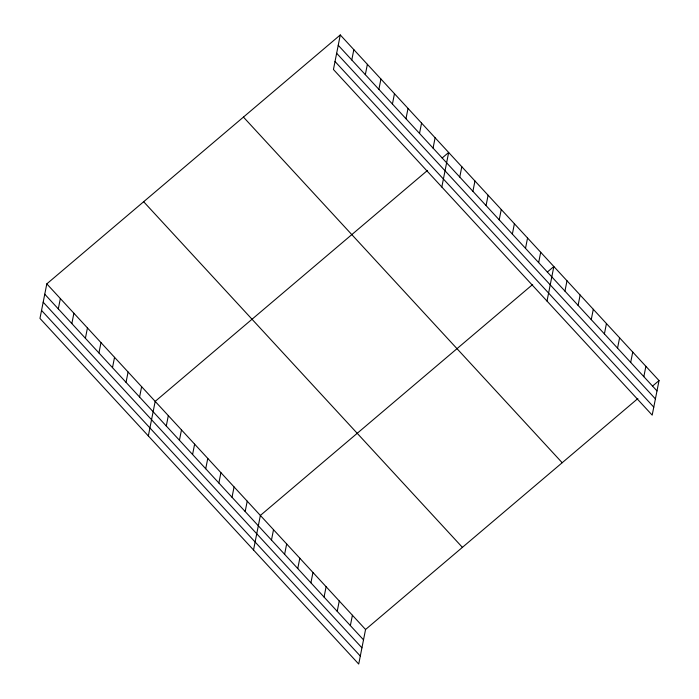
<?xml version="1.0" encoding="UTF-8"?>
<svg xmlns="http://www.w3.org/2000/svg" width="699" height="699" viewBox="0 0 699 699"><rect width="100%" height="100%" fill="white"/><g stroke="black" fill="none" stroke-linecap="round" stroke-linejoin="round"><path stroke-width="1.05" d="M340.282 34.95L333.44 69.498L652.193 415.127L659.035 380.579L340.282 34.95L46.807 283.873L39.965 318.421L358.718 664.05L365.56 629.502L637.881 398.535M58.305 308.888L60.35 298.56M71.848 323.576L73.893 313.248M85.4 338.272L87.445 327.936M98.943 352.96L100.988 342.624M112.495 367.648L114.54 357.32M126.038 382.336L128.083 372.008M139.59 397.023L141.635 386.696M148.337 435.931L155.178 401.383L427.5 170.416M166.283 425.971L168.328 415.643M179.433 440.23L181.478 429.902M192.583 454.49L194.628 444.153M205.724 468.749L207.769 458.413M218.874 483L220.919 472.673M232.024 497.26L234.069 486.932M245.174 511.519L247.219 501.183M253.527 549.991L260.369 515.443L532.69 284.476M351.789 59.974L353.834 49.638M271.474 540.03L273.519 529.702M365.332 74.662L367.377 64.325M284.615 554.29L286.669 543.962M378.884 89.35L380.929 79.022M297.765 568.549L299.81 558.213M392.427 104.037L394.472 93.71M310.915 582.809L312.96 572.472M405.97 118.725L408.024 108.397M324.065 597.06L326.11 586.732M419.522 133.422L421.567 123.085M337.215 611.319L339.26 600.991M433.065 148.109L435.11 137.773M350.365 625.579L352.41 615.242M441.82 187.009L448.662 152.469L442.152 157.991M459.767 177.057L461.812 166.72M472.908 191.308L474.962 180.98M486.058 205.567L488.103 195.239M499.208 219.827L501.253 209.499M512.358 234.086L514.403 223.75M525.508 248.337L527.553 238.009M538.658 262.597L540.703 252.269M547.011 301.068L553.853 266.529L547.334 272.051M564.949 291.116L566.994 280.78M578.099 305.367L580.144 295.039M591.249 319.626L593.294 309.299M604.399 333.886L606.444 323.55M617.549 348.146L619.594 337.809M630.69 362.397L632.744 352.069M643.84 376.656L645.885 366.328M652.525 386.101L659.035 380.579M338.237 45.278L656.99 390.916M336.656 53.273L655.409 398.902M335.031 61.503L653.783 407.141M243.435 117.091L562.188 462.729M143.653 201.723L462.406 547.361M46.807 283.873L365.56 629.502M44.753 294.2L363.506 639.838M43.172 302.195L361.925 647.824M41.547 310.426L360.3 656.055"/></g></svg>
